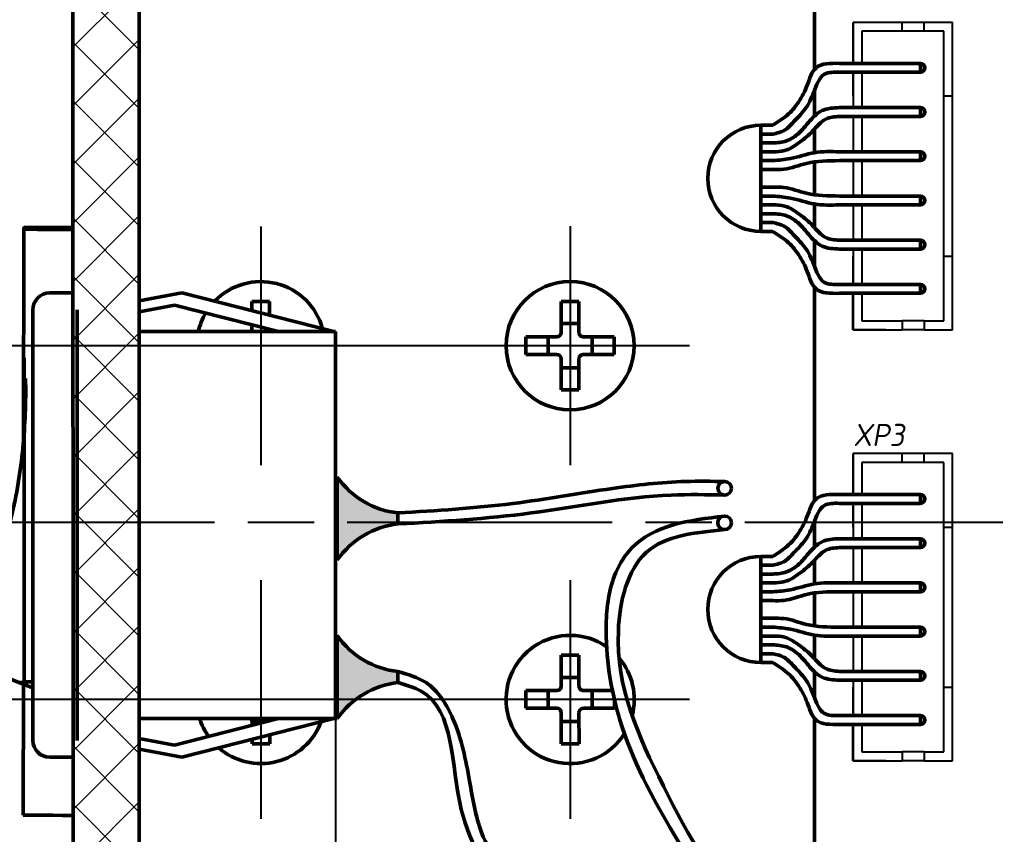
# Model space of a CAD drawing. Header units: inches. Extents: x -14 to 5184, y -66 to 1689.
# Drawn here: x 2620.28 to 2664.45, y 514.78 to 551.64 of the extents above; entities that cross this region are included whole.
import ezdxf

# ---------------------------------------------------------------- set-up
doc = ezdxf.new("R2010")
doc.units = ezdxf.units.IN
doc.header["$MEASUREMENT"] = 0
doc.linetypes.add('ACAD_ISO08W100', pattern=[36, 24, -3, 6, -3])
for name, color, linetype, lineweight in [('Видимые тонкие (ГОСТ)', 7, 'Continuous', 25), ('Видимый контур (ГОСТ)', 7, 'Continuous', 50), ('Маркер центра (ГОСТ)', 7, 'Continuous', 25), ('Осевая линия (ГОСТ)', 7, 'ACAD_ISO08W100', 25), ('Размер (ГОСТ)', 7, 'Continuous', 25), ('Штриховка (ГОСТ)', 7, 'Continuous', 18)]:
    doc.layers.add(name, color=color, linetype=linetype, lineweight=lineweight)
doc.styles.add('Standart 3.0', font='gost_b.ttf', dxfattribs={"oblique": 15, "height": 3})
doc.styles.add('Standart2', font='gost_b.ttf', dxfattribs={"oblique": 10, "height": 2})
doc.dimstyles.new('Обычный (ГОСТ)', dxfattribs={"dimscale": 0.5, "dimtxt": 3.5, "dimasz": 3.5, "dimexe": 1, "dimexo": 0, "dimgap": 0.5, "dimtad": 1, "dimrnd": 1e-08, "dimtxsty": 'Standart 3.0', "dimblk": 'Filled-1', "dimblk1": 'Filled-1', "dimblk2": 'Filled-1', "dimcen": 0.09, "dimdle": 15, "dimclrd": 256, "dimclre": 256, "dimclrt": 256, "dimazin": 2, "dimtfac": 0.714286, "dimtmove": 0, "dimatfit": 3, "dimfxl": 1, "dimtolj": 1, "dimlwd": 25, "dimlwe": 25, "dimarcsym": 0})

# ---------------------------------------------------------------- blocks, each defined once
blk = doc.blocks.new('Filled-1')
at = {"color": 0}
for p, q in [((0, 0), (-1, 0.143)), ((-1, 0.143), (-1, -0.143)), ((-1, 0), (0, 0)), ((-1, -0.143), (0, 0))]:
    blk.add_line(p, q, dxfattribs=at)
at = {"color": 0, "flags": 128}
blk.add_lwpolyline([(-1, -0.143), (0, 0), (-1, 0.143), (-1, -0.143)], dxfattribs=at)
at = {"color": 0}
blk.add_solid([(-1, -0.143), (0, 0), (-1, 0.143), (-1, -0.143)], dxfattribs=at)
blk = doc.blocks.new('*D146')
at = {"layer": 'Размер (ГОСТ)', "lineweight": 25, "ltscale": 0.5, "transparency": 16777216}
for p, q in [((2660.254, 558.059), (2569.828, 558.059)), ((2570.328, 556.309), (2570.328, 501.742)), ((2660.238, 499.992), (2569.828, 499.992))]:
    blk.add_line(p, q, dxfattribs=at)
at = {"layer": 'Размер (ГОСТ)', "lineweight": 25, "ltscale": 0.5, "transparency": 16777216, "xscale": 1.75, "yscale": 1.75, "zscale": 1.75}
for p, rotation in [((2570.328, 558.059), 90), ((2570.328, 499.992), 270)]:
    blk.add_blockref('Filled-1', p, dxfattribs=dict(at, rotation=rotation))
at = {"layer": 'Размер (ГОСТ)', "ltscale": 0.5, "transparency": 16777216, "insert": (2568.281, 528.948), "char_height": 3, "attachment_point": 5, "rotation": 90, "style": 'Standart 3.0'}
blk.add_mtext('\\A1;{\\fGOST type B|b0|i0|c204|p0;58}%%P{\\fGOST type B|b0|i0|c204|p0;0,2}', dxfattribs=at)
blk = doc.blocks.new('*D147')
at = {"layer": 'Размер (ГОСТ)', "lineweight": 25, "ltscale": 0.5, "transparency": 16777216}
for p, q in [((2645.196, 536.883), (2579.828, 536.883)), ((2580.328, 535.133), (2580.328, 522.633)), ((2645.196, 520.883), (2579.828, 520.883))]:
    blk.add_line(p, q, dxfattribs=at)
at = {"layer": 'Размер (ГОСТ)', "lineweight": 25, "ltscale": 0.5, "transparency": 16777216, "xscale": 1.75, "yscale": 1.75, "zscale": 1.75}
for p, rotation in [((2580.328, 536.883), 90), ((2580.328, 520.883), 270)]:
    blk.add_blockref('Filled-1', p, dxfattribs=dict(at, rotation=rotation))
at = {"layer": 'Размер (ГОСТ)', "ltscale": 0.5, "transparency": 16777216, "insert": (2578.275, 528.883), "char_height": 3, "attachment_point": 5, "rotation": 90, "style": 'Standart 3.0'}
blk.add_mtext('\\A1;16%%P{\\fGOST type B|b0|i0|c204|p0;0,2}', dxfattribs=at)
blk = doc.blocks.new('*D159')
at = {"layer": 'Размер (ГОСТ)', "lineweight": 25, "ltscale": 0.5, "transparency": 16777216}
for p, q in [((2634.579, 520.019), (2634.579, 482.785)), ((2625.697, 519.119), (2625.697, 482.785)), ((2632.829, 483.285), (2627.447, 483.285))]:
    blk.add_line(p, q, dxfattribs=at)
at = {"layer": 'Размер (ГОСТ)', "lineweight": 25, "ltscale": 0.5, "transparency": 16777216, "xscale": 1.75, "yscale": 1.75, "zscale": 1.75, "rotation": 180}
blk.add_blockref('Filled-1', (2625.697, 483.285), dxfattribs=at)
at = {"layer": 'Размер (ГОСТ)', "lineweight": 25, "ltscale": 0.5, "transparency": 16777216, "xscale": 1.75, "yscale": 1.75, "zscale": 1.75}
blk.add_blockref('Filled-1', (2634.579, 483.285), dxfattribs=at)
at = {"layer": 'Размер (ГОСТ)', "ltscale": 0.5, "transparency": 16777216, "insert": (2630.138, 485.035), "char_height": 3, "attachment_point": 5, "style": 'Standart 3.0'}
blk.add_mtext('\\A1;{\\fGOST type B|b0|i0|c204|p0;9}*', dxfattribs=at)
blk = doc.blocks.new('*D203')
at = {"layer": 'Размер (ГОСТ)', "lineweight": 25, "ltscale": 0.5, "transparency": 16777216}
for p, q in [((2589.079, 528.958), (2589.079, 615.736)), ((2786.29, 528.89), (2786.29, 615.736)), ((2590.829, 615.236), (2784.54, 615.236))]:
    blk.add_line(p, q, dxfattribs=at)
at = {"layer": 'Размер (ГОСТ)', "lineweight": 25, "ltscale": 0.5, "transparency": 16777216, "xscale": 1.75, "yscale": 1.75, "zscale": 1.75, "rotation": 180}
blk.add_blockref('Filled-1', (2589.079, 615.236), dxfattribs=at)
at = {"layer": 'Размер (ГОСТ)', "lineweight": 25, "ltscale": 0.5, "transparency": 16777216, "xscale": 1.75, "yscale": 1.75, "zscale": 1.75}
blk.add_blockref('Filled-1', (2786.29, 615.236), dxfattribs=at)
at = {"layer": 'Размер (ГОСТ)', "ltscale": 0.5, "transparency": 16777216, "insert": (2687.685, 617.289), "char_height": 3, "attachment_point": 5, "style": 'Standart 3.0'}
blk.add_mtext('\\A1;{\\fGOST type B|b0|i0|c204|p0;198}%%P{\\fGOST type B|b0|i0|c204|p0;0,4}', dxfattribs=at)
blk = doc.blocks.new('*D204')
at = {"layer": 'Видимые тонкие (ГОСТ)', "lineweight": 25, "ltscale": 0.5, "transparency": 16777216}
for p, q in [((2627.695, 565.882), (2808, 565.882)), ((2807.5, 564.132), (2807.5, 493.632)), ((2627.699, 491.882), (2808, 491.882))]:
    blk.add_line(p, q, dxfattribs=at)
at = {"layer": 'Видимые тонкие (ГОСТ)', "lineweight": 25, "ltscale": 0.5, "transparency": 16777216, "xscale": 1.75, "yscale": 1.75, "zscale": 1.75}
for p, rotation in [((2807.5, 565.882), 90), ((2807.5, 491.882), 270)]:
    blk.add_blockref('Filled-1', p, dxfattribs=dict(at, rotation=rotation))
at = {"layer": 'Видимые тонкие (ГОСТ)', "ltscale": 0.5, "transparency": 16777216, "insert": (2805.75, 530), "char_height": 3, "attachment_point": 5, "rotation": 90, "style": 'Standart 3.0'}
blk.add_mtext('\\A1;74*', dxfattribs=at)

msp = doc.modelspace()

# ---------------------------------------------------------------- hatches: boundary and pattern name
at = {"layer": 'Видимые тонкие (ГОСТ)', "ltscale": 0.5}
h = msp.add_hatch(color=8, dxfattribs=at)
h.dxf.hatch_style = 1
h.paths.add_polyline_path([(2634.6575, 527.2694), (2634.6575, 527.2681), (2634.6575, 527.1944, -0.2153571), (2637.4022, 528.8194), (2637.4022, 529.3194, -0.2153571), (2634.6575, 530.9444), (2634.6575, 530.8707), (2634.6575, 529.0694), (2634.6575, 528.8819)])
h = msp.add_hatch(color=8, dxfattribs=at)
h.dxf.hatch_style = 1
h.paths.add_polyline_path([(2634.6579, 520.0943), (2634.6579, 520.093), (2634.6579, 520.0193, -0.2153571), (2637.4026, 521.6443), (2637.4026, 522.1443, -0.2153571), (2634.6579, 523.7693), (2634.6579, 523.6956), (2634.6579, 521.8943), (2634.6579, 521.7068)])
at = {"layer": 'Штриховка (ГОСТ)'}
h = msp.add_hatch(dxfattribs=at)
h.set_pattern_fill('ANSI37', color=256, scale=15, style=0)
h.set_pattern_definition([(45, (-764.6716, -5.0253), (-1.3258252, 1.3258252), []), (135, (-764.6716, -5.0253), (-1.3258252, -1.3258252), [])])
edge = h.paths.add_edge_path()
edge.add_ellipse((2627.6985, 496.8817), major_axis=(-5, -0.0003), ratio=1, start_angle=0, end_angle=90)
edge.add_line((2627.6987, 491.8817), (2747.6987, 491.8878))
edge.add_ellipse((2747.6985, 496.8878), major_axis=(0.0003, -5), ratio=1, start_angle=0, end_angle=90)
edge.add_line((2752.6985, 496.888), (2752.6952, 560.888))
edge.add_ellipse((2747.6952, 560.8878), major_axis=(5, 0.0003), ratio=1, start_angle=0, end_angle=90)
edge.add_line((2747.695, 565.8878), (2627.695, 565.8817))
edge.add_ellipse((2627.6952, 560.8817), major_axis=(-0.0003, 5), ratio=1, start_angle=0, end_angle=90)
edge.add_line((2622.6952, 560.8814), (2622.6985, 496.8814))
edge = h.paths.add_edge_path(flags=0)
edge.add_ellipse((2745.6983, 499.8877), major_axis=(-0.0002, 3.5), ratio=1, start_angle=0, end_angle=360)
edge = h.paths.add_edge_path(flags=0)
edge.add_ellipse((2745.6954, 557.8877), major_axis=(-0.0002, 3.5), ratio=1, start_angle=0, end_angle=360)
edge = h.paths.add_edge_path(flags=0)
edge.add_ellipse((2629.6954, 557.8818), major_axis=(-0.0002, 3.5), ratio=1, start_angle=0, end_angle=360)
edge = h.paths.add_edge_path(flags=0)
edge.add_ellipse((2629.6983, 499.8818), major_axis=(-0.0002, 3.5), ratio=1, start_angle=0, end_angle=360)
edge = h.paths.add_edge_path(flags=0)
edge.add_ellipse((2742.6955, 554.8875), major_axis=(-2, -0.0001), ratio=1, start_angle=0, end_angle=90)
edge.add_line((2742.6956, 552.8875), (2749.6956, 552.8879))
edge.add_line((2749.6956, 552.8879), (2749.6981, 504.8879))
edge.add_line((2749.6981, 504.8879), (2742.6981, 504.8875))
edge.add_ellipse((2742.6982, 502.8875), major_axis=(-0.0001, 2), ratio=1, start_angle=0, end_angle=90)
edge.add_line((2740.6982, 502.8874), (2740.6986, 494.8874))
edge.add_line((2740.6986, 494.8874), (2634.6986, 494.8821))
edge.add_line((2634.6986, 494.8821), (2634.6982, 502.8821))
edge.add_ellipse((2632.6982, 502.882), major_axis=(2, 0.0001), ratio=1, start_angle=0, end_angle=90)
edge.add_line((2632.6981, 504.882), (2625.6981, 504.8816))
edge.add_line((2625.6981, 504.8816), (2625.6956, 552.8816))
edge.add_line((2625.6956, 552.8816), (2632.6956, 552.882))
edge.add_ellipse((2632.6955, 554.882), major_axis=(0.0001, -2), ratio=1, start_angle=0, end_angle=90)
edge.add_line((2634.6955, 554.8821), (2634.6951, 562.8821))
edge.add_line((2634.6951, 562.8821), (2740.6951, 562.8874))
edge.add_line((2740.6951, 562.8874), (2740.6955, 554.8874))

# ---------------------------------------------------------------- linework, layer by layer
at = {"layer": 'Видимые тонкие (ГОСТ)'}
for p, q in [((2658.0046, 549.6533), (2658.0056, 551.5082)), ((2658.0038, 548.1832), (2658.0044, 549.2533)), ((2658.0074, 548.1828), (2658.0071, 547.6533)), ((2658.0069, 547.2533), (2658.006, 545.6533)), ((2658.0058, 545.2533), (2658.0049, 543.6533)), ((2658.0047, 543.2533), (2658.0038, 541.6533)), ((2658.0036, 541.2533), (2658.0035, 540.9332)), ((2657.9992, 539.6533), (2657.9999, 540.9332)), ((2657.9981, 537.6082), (2657.999, 539.2533)), ((2657.9992, 537.607), (2657.9981, 537.6082)), ((2657.9992, 537.607), (2659.4841, 537.6062)), ((2658.0001, 537.607), (2658.0001, 537.6061)), ((2659.4849, 537.6053), (2658.0001, 537.6061)), ((2658.002, 537.604), (2658.0001, 537.6061)), ((2658.0046, 530.1533), (2658.0056, 532.0082)), ((2658.0038, 528.6832), (2658.0044, 529.7533)), ((2658.0074, 528.6828), (2658.0071, 528.1533)), ((2658.0069, 527.7533), (2658.006, 526.1533)), ((2658.0058, 525.7533), (2658.0049, 524.1533)), ((2658.0047, 523.7533), (2658.0038, 522.1533)), ((2658.0036, 521.7533), (2658.0035, 521.4332)), ((2657.9992, 520.1533), (2657.9999, 521.4332)), ((2657.9981, 518.1082), (2657.999, 519.7533)), ((2657.9992, 518.107), (2657.9981, 518.1082)), ((2657.9992, 518.107), (2659.4841, 518.1062)), ((2658.0001, 518.107), (2658.0001, 518.1061)), ((2659.4849, 518.1053), (2658.0001, 518.1061)), ((2658.002, 518.104), (2658.0001, 518.1061))]:
    msp.add_line(p, q, dxfattribs=at)
at = {"layer": 'Видимые тонкие (ГОСТ)', "transparency": 33554687}
for p, q in [((2658.0056, 551.5082), (2658.0056, 549.6533)), ((2660.2241, 551.5082), (2658.0056, 551.5082)), ((2660.2241, 551.1082), (2660.2241, 551.5082)), ((2661.2211, 551.5082), (2660.2241, 551.5082)), ((2662.5056, 551.5082), (2661.2211, 551.5082)), ((2661.2211, 551.1082), (2661.2211, 551.5082)), ((2662.5056, 548.1832), (2662.5056, 551.5082)), ((2658.4056, 551.1082), (2658.4056, 549.6533)), ((2660.2241, 551.1082), (2658.4056, 551.1082)), ((2661.2211, 551.1082), (2660.2241, 551.1082)), ((2662.1056, 551.1082), (2661.2211, 551.1082)), ((2662.1056, 548.1832), (2662.1056, 551.1082)), ((2658.0056, 549.2533), (2658.0056, 547.6533)), ((2658.4056, 549.2533), (2658.4056, 547.6533)), ((2662.1056, 540.9332), (2662.1056, 548.1832)), ((2662.1056, 548.1832), (2662.5056, 548.1832)), ((2662.5056, 540.9332), (2662.5056, 548.1832)), ((2658.0056, 547.2533), (2658.0056, 545.6533)), ((2658.4056, 547.2533), (2658.4056, 545.6533)), ((2658.0056, 545.2533), (2658.0056, 543.6533)), ((2658.4056, 545.2533), (2658.4056, 543.6533)), ((2658.0056, 543.2533), (2658.0056, 541.6533)), ((2658.4056, 543.2533), (2658.4056, 541.6533)), ((2658.0056, 541.2533), (2658.0056, 539.6533)), ((2658.4056, 541.2533), (2658.4056, 539.6533)), ((2662.1056, 540.9332), (2662.5056, 540.9332)), ((2662.1056, 538.0082), (2662.1056, 540.9332)), ((2662.5056, 537.6082), (2662.5056, 540.9332)), ((2658.0056, 539.2533), (2658.0056, 537.6082)), ((2658.4056, 539.2533), (2658.4056, 538.0082)), ((2658.0056, 537.6082), (2660.2241, 537.6082)), ((2658.4056, 538.0082), (2660.2241, 538.0082)), ((2661.2211, 538.0082), (2660.2241, 538.0082)), ((2660.2241, 538.0082), (2660.2241, 537.6082)), ((2661.2211, 537.6082), (2660.2241, 537.6082)), ((2661.2211, 538.0082), (2661.2211, 537.6082)), ((2661.2211, 538.0082), (2662.1056, 538.0082)), ((2661.2211, 537.6082), (2662.5056, 537.6082)), ((2658.0056, 532.0082), (2658.0056, 530.1533)), ((2660.2241, 532.0082), (2658.0056, 532.0082)), ((2658.0056, 532.0082), (2658.0056, 530.1533)), ((2660.2241, 532.0082), (2658.0056, 532.0082)), ((2660.2241, 531.6082), (2660.2241, 532.0082)), ((2661.2211, 532.0082), (2660.2241, 532.0082)), ((2660.2241, 531.6082), (2660.2241, 532.0082)), ((2661.2211, 532.0082), (2660.2241, 532.0082)), ((2662.5056, 532.0082), (2661.2211, 532.0082)), ((2661.2211, 531.6082), (2661.2211, 532.0082)), ((2662.5056, 532.0082), (2661.2211, 532.0082)), ((2661.2211, 531.6082), (2661.2211, 532.0082)), ((2662.5056, 528.6832), (2662.5056, 532.0082)), ((2662.5056, 528.6832), (2662.5056, 532.0082)), ((2658.4056, 531.6082), (2658.4056, 530.1533)), ((2660.2241, 531.6082), (2658.4056, 531.6082)), ((2658.4056, 531.6082), (2658.4056, 530.1533)), ((2660.2241, 531.6082), (2658.4056, 531.6082)), ((2661.2211, 531.6082), (2660.2241, 531.6082)), ((2661.2211, 531.6082), (2660.2241, 531.6082)), ((2662.1056, 531.6082), (2661.2211, 531.6082)), ((2662.1056, 531.6082), (2661.2211, 531.6082)), ((2662.1056, 528.6832), (2662.1056, 531.6082)), ((2662.1056, 528.6832), (2662.1056, 531.6082)), ((2658.0056, 529.7533), (2658.0056, 528.1533)), ((2658.0056, 529.7533), (2658.0056, 528.1533)), ((2658.4056, 529.7533), (2658.4056, 528.1533)), ((2658.4056, 529.7533), (2658.4056, 528.1533)), ((2662.1056, 521.4332), (2662.1056, 528.6832)), ((2662.1056, 528.6832), (2662.5056, 528.6832)), ((2662.1056, 521.4332), (2662.1056, 528.6832)), ((2662.1056, 528.6832), (2662.5056, 528.6832)), ((2662.5056, 521.4332), (2662.5056, 528.6832)), ((2662.5056, 521.4332), (2662.5056, 528.6832)), ((2658.0056, 527.7533), (2658.0056, 526.1533)), ((2658.0056, 527.7533), (2658.0056, 526.1533)), ((2658.4056, 527.7533), (2658.4056, 526.1533)), ((2658.4056, 527.7533), (2658.4056, 526.1533)), ((2658.0056, 525.7533), (2658.0056, 524.1533)), ((2658.0056, 525.7533), (2658.0056, 524.1533)), ((2658.4056, 525.7533), (2658.4056, 524.1533)), ((2658.4056, 525.7533), (2658.4056, 524.1533)), ((2658.0056, 523.7533), (2658.0056, 522.1533)), ((2658.0056, 523.7533), (2658.0056, 522.1533)), ((2658.4056, 523.7533), (2658.4056, 522.1533)), ((2658.4056, 523.7533), (2658.4056, 522.1533)), ((2658.0056, 521.7533), (2658.0056, 520.1533)), ((2658.0056, 521.7533), (2658.0056, 520.1533)), ((2658.4056, 521.7533), (2658.4056, 520.1533)), ((2658.4056, 521.7533), (2658.4056, 520.1533)), ((2662.1056, 521.4332), (2662.5056, 521.4332)), ((2662.1056, 518.5082), (2662.1056, 521.4332)), ((2662.1056, 521.4332), (2662.5056, 521.4332)), ((2662.1056, 518.5082), (2662.1056, 521.4332)), ((2662.5056, 518.1082), (2662.5056, 521.4332)), ((2662.5056, 518.1082), (2662.5056, 521.4332)), ((2658.0056, 519.7533), (2658.0056, 518.1082)), ((2658.0056, 519.7533), (2658.0056, 518.1082)), ((2658.4056, 519.7533), (2658.4056, 518.5082)), ((2658.4056, 519.7533), (2658.4056, 518.5082)), ((2658.4056, 518.5082), (2660.2241, 518.5082)), ((2658.4056, 518.5082), (2660.2241, 518.5082)), ((2661.2211, 518.5082), (2660.2241, 518.5082)), ((2660.2241, 518.5082), (2660.2241, 518.1082)), ((2661.2211, 518.5082), (2660.2241, 518.5082)), ((2660.2241, 518.5082), (2660.2241, 518.1082)), ((2661.2211, 518.5082), (2661.2211, 518.1082)), ((2661.2211, 518.5082), (2662.1056, 518.5082)), ((2661.2211, 518.5082), (2661.2211, 518.1082)), ((2661.2211, 518.5082), (2662.1056, 518.5082)), ((2658.0056, 518.1082), (2660.2241, 518.1082)), ((2658.0056, 518.1082), (2660.2241, 518.1082)), ((2661.2211, 518.1082), (2660.2241, 518.1082)), ((2661.2211, 518.1082), (2660.2241, 518.1082)), ((2661.2211, 518.1082), (2662.5056, 518.1082)), ((2661.2211, 518.1082), (2662.5056, 518.1082))]:
    msp.add_line(p, q, dxfattribs=at)
at = {"layer": 'Видимый контур (ГОСТ)'}
for p, q in [((2622.6985, 496.8814), (2622.6952, 560.8814)), ((2625.6956, 552.8816), (2625.6981, 504.8816)), ((2620.4682, 542.1557), (2620.46, 532.5883)), ((2620.4838, 542.2387), (2620.4682, 542.1557)), ((2620.4839, 542.2389), (2622.6962, 542.237)), ((2621.6407, 539.2693), (2622.6963, 539.2693)), ((2627.6285, 539.2693), (2625.6963, 538.9103)), ((2634.5079, 537.5193), (2627.6285, 539.2693)), ((2620.8787, 519.0313), (2620.8787, 538.5073)), ((2622.8787, 519.0313), (2622.8787, 538.5073)), ((2627.2883, 538.7157), (2625.6964, 538.42)), ((2631.9914, 537.5193), (2627.2883, 538.7157)), ((2630.7957, 538.8817), (2631.5957, 538.882)), ((2630.7959, 538.4636), (2630.7957, 538.8817)), ((2631.5957, 538.882), (2631.5959, 538.2601)), ((2644.7957, 538.8824), (2645.5957, 538.8827)), ((2644.7962, 537.4824), (2644.7957, 538.8824)), ((2645.5957, 538.8827), (2645.5962, 537.4827)), ((2630.7962, 537.5193), (2630.7961, 537.8234)), ((2631.5962, 537.6199), (2631.5962, 537.5193)), ((2645.5961, 537.8827), (2644.7961, 537.8824)), ((2634.5787, 537.5193), (2625.6964, 537.5193)), ((2634.5787, 537.5193), (2634.5787, 520.0193)), ((2643.1963, 537.2819), (2644.5963, 537.2824)), ((2643.1966, 536.4819), (2643.1963, 537.2819)), ((2644.1963, 537.2822), (2644.1966, 536.4822)), ((2645.7963, 537.2828), (2647.1963, 537.2833)), ((2646.1966, 536.4829), (2646.1963, 537.2829)), ((2647.1963, 537.2833), (2647.1966, 536.4833)), ((2644.5966, 536.4824), (2643.1966, 536.4819)), ((2644.7972, 534.8824), (2644.7967, 536.2824)), ((2645.5967, 536.2827), (2645.5972, 534.8827)), ((2647.1966, 536.4833), (2645.7966, 536.4828)), ((2644.7968, 535.8824), (2645.5968, 535.8827)), ((2645.5972, 534.8827), (2644.7972, 534.8824)), ((2634.5825, 530.9444), (2634.6575, 530.9444)), ((2634.6575, 530.9444), (2634.6575, 530.8694)), ((2634.6575, 530.8707), (2634.6575, 530.9444)), ((2634.6575, 530.9444), (2634.6575, 530.8694)), ((2634.6575, 530.8707), (2634.6575, 530.9444)), ((2634.6575, 530.8694), (2634.6575, 530.8707)), ((2634.6575, 530.8694), (2634.6575, 530.8707)), ((2634.6575, 530.8694), (2634.6575, 529.0694)), ((2634.6575, 530.8694), (2634.6575, 529.0694)), ((2620.4577, 529.8873), (2620.4577, 529.8872)), ((2634.6575, 527.2694), (2634.6575, 529.0694)), ((2634.6575, 527.2694), (2634.6575, 529.0694)), ((2634.5075, 527.1944), (2634.6575, 527.1944)), ((2634.5075, 527.1944), (2634.6575, 527.1944)), ((2634.6575, 527.1944), (2634.6575, 527.2694)), ((2634.6575, 527.2694), (2634.6575, 527.2681)), ((2634.6575, 527.1944), (2634.6575, 527.2694)), ((2634.6575, 527.2694), (2634.6575, 527.2681)), ((2634.6575, 527.2681), (2634.6575, 527.1944)), ((2634.6575, 527.2681), (2634.6575, 527.1944)), ((2634.5829, 523.7693), (2634.6579, 523.7693)), ((2634.6579, 523.7693), (2634.6579, 523.6943)), ((2634.6579, 523.6956), (2634.6579, 523.7693)), ((2634.6579, 523.7693), (2634.6579, 523.6943)), ((2634.6579, 523.6956), (2634.6579, 523.7693)), ((2634.6579, 523.6943), (2634.6579, 523.6956)), ((2634.6579, 523.6943), (2634.6579, 523.6956)), ((2634.6579, 523.6943), (2634.6579, 521.8943)), ((2634.6579, 523.6943), (2634.6579, 521.8943)), ((2617.8514, 522.5879), (2620.2945, 521.6319)), ((2644.7965, 522.8824), (2645.5965, 522.8827)), ((2644.797, 521.4824), (2644.7965, 522.8824)), ((2645.5965, 522.8827), (2645.597, 521.4827)), ((2634.6579, 520.0943), (2634.6579, 521.8943)), ((2634.6579, 520.0943), (2634.6579, 521.8943)), ((2645.5969, 521.8827), (2644.7969, 521.8824)), ((2620.2945, 521.6319), (2620.8787, 521.4033)), ((2620.4506, 521.5708), (2620.4456, 515.656)), ((2643.1971, 521.2819), (2644.5971, 521.2824)), ((2643.1974, 520.4819), (2643.1971, 521.2819)), ((2644.1971, 521.2822), (2644.1974, 520.4822)), ((2645.7971, 521.2828), (2647.1119, 521.2833)), ((2646.1974, 520.4829), (2646.1971, 521.2829)), ((2647.1972, 520.8991), (2647.1974, 520.4833)), ((2644.5974, 520.4824), (2643.1974, 520.4819)), ((2647.1974, 520.4833), (2645.7974, 520.4828)), ((2634.5787, 520.0193), (2625.6973, 520.0193)), ((2631.9914, 520.0193), (2627.2883, 518.8229)), ((2634.5079, 520.0193), (2627.6285, 518.2693)), ((2630.7977, 519.7157), (2630.7976, 520.0193)), ((2631.5976, 520.0193), (2631.5976, 519.9192)), ((2634.5079, 520.0193), (2634.6579, 520.0193)), ((2634.5079, 520.0193), (2634.6579, 520.0193)), ((2634.6579, 520.0193), (2634.6579, 520.0943)), ((2634.6579, 520.0943), (2634.6579, 520.093)), ((2634.6579, 520.0193), (2634.6579, 520.0943)), ((2634.6579, 520.0943), (2634.6579, 520.093)), ((2634.6579, 520.093), (2634.6579, 520.0193)), ((2634.6579, 520.093), (2634.6579, 520.0193)), ((2644.798, 518.8824), (2644.7975, 520.2824)), ((2645.5975, 520.2827), (2645.598, 518.8827)), ((2630.7976, 519.8817), (2631.4514, 519.882)), ((2644.7976, 519.8824), (2645.5976, 519.8827)), ((2627.2883, 518.8229), (2625.6973, 519.1185)), ((2630.798, 518.8817), (2630.7979, 519.0756)), ((2631.5978, 519.2791), (2631.598, 518.882)), ((2627.6285, 518.2693), (2625.6974, 518.6282)), ((2631.598, 518.882), (2630.798, 518.8817)), ((2645.598, 518.8827), (2644.798, 518.8824)), ((2622.6974, 518.2693), (2621.6407, 518.2693))]:
    msp.add_line(p, q, dxfattribs=at)
at = {"layer": 'Видимый контур (ГОСТ)', "transparency": 33554687}
for p, q in [((2656.2493, 560.0456), (2656.2493, 549.3695)), ((2656.2493, 548.4352), (2656.2493, 547.2686)), ((2656.2493, 546.6697), (2656.2493, 545.6128)), ((2656.2493, 545.1972), (2656.2493, 543.7094)), ((2656.2493, 543.2937), (2656.2493, 542.2368)), ((2656.2493, 541.6379), (2656.2493, 540.4713)), ((2656.2493, 539.5371), (2656.2493, 529.8695)), ((2656.2493, 528.9352), (2656.2493, 527.7686)), ((2656.2493, 527.1697), (2656.2493, 526.1128)), ((2656.2493, 525.6972), (2656.2493, 524.2094)), ((2656.2493, 523.7937), (2656.2493, 522.7368)), ((2656.2493, 522.1379), (2656.2493, 520.9713)), ((2656.2493, 520.0371), (2656.2493, 510.8562))]:
    msp.add_line(p, q, dxfattribs=at)
at = {"layer": 'Видимый контур (ГОСТ)', "ltscale": 0.5}
for p, q in [((2658.0053, 549.6533), (2657.3813, 549.6533)), ((2658.0053, 549.6533), (2661.0556, 549.6533)), ((2661.0556, 549.6533), (2661.0556, 549.2533)), ((2658.0053, 549.2533), (2657.3813, 549.2533)), ((2658.0044, 549.2533), (2661.0556, 549.2533)), ((2658.0053, 547.6533), (2657.3813, 547.6533)), ((2658.0053, 547.6533), (2661.0556, 547.6533)), ((2661.0556, 547.6533), (2661.0556, 547.2533)), ((2653.8259, 544.4533), (2653.8259, 546.8533)), ((2653.8259, 546.8533), (2654.3651, 546.8533)), ((2658.0053, 547.2533), (2657.3813, 547.2533)), ((2658.0053, 547.2533), (2661.0556, 547.2533)), ((2653.8259, 546.4533), (2654.3651, 546.4533)), ((2653.8259, 546.4533), (2654.3651, 546.4533)), ((2653.8259, 546.0533), (2654.3651, 546.0533)), ((2653.8259, 546.0533), (2654.3651, 546.0533)), ((2653.8259, 543.2533), (2653.8259, 545.6533)), ((2653.8259, 545.6533), (2654.3651, 545.6533)), ((2653.8259, 545.6533), (2654.3651, 545.6533)), ((2653.8259, 545.6533), (2654.3651, 545.6533)), ((2658.0053, 545.6533), (2657.3813, 545.6533)), ((2658.0053, 545.6533), (2661.0556, 545.6533)), ((2661.0556, 545.6533), (2661.0556, 545.2533)), ((2653.8259, 545.2533), (2654.3651, 545.2533)), ((2653.8259, 545.2533), (2654.3651, 545.2533)), ((2653.8259, 545.2533), (2654.3651, 545.2533)), ((2653.8259, 545.2533), (2654.3651, 545.2533)), ((2658.0053, 545.2533), (2657.3813, 545.2533)), ((2658.0053, 545.2533), (2661.0556, 545.2533)), ((2653.8259, 544.8533), (2654.3651, 544.8533)), ((2653.8259, 544.8533), (2654.3651, 544.8533)), ((2653.8259, 544.4533), (2653.8259, 544.8533)), ((2653.8259, 544.8533), (2654.3651, 544.8533)), ((2653.8259, 544.8533), (2654.3651, 544.8533)), ((2653.8259, 542.0533), (2653.8259, 544.4533)), ((2653.8259, 544.0533), (2654.3651, 544.0533)), ((2653.8259, 544.0533), (2654.3651, 544.0533)), ((2653.8259, 544.0533), (2654.3651, 544.0533)), ((2653.8259, 544.0533), (2654.3651, 544.0533)), ((2653.8259, 543.2533), (2653.8259, 543.6533)), ((2653.8259, 543.6533), (2654.3651, 543.6533)), ((2653.8259, 543.6533), (2654.3651, 543.6533)), ((2653.8259, 543.6533), (2654.3651, 543.6533)), ((2653.8259, 543.6533), (2654.3651, 543.6533)), ((2661.0556, 543.6533), (2657.3813, 543.6533)), ((2661.0556, 543.6533), (2661.0556, 543.2533)), ((2653.8259, 543.2533), (2654.3651, 543.2533)), ((2653.8259, 543.2533), (2654.3651, 543.2533)), ((2653.8259, 543.2533), (2654.3651, 543.2533)), ((2661.0556, 543.2533), (2657.3813, 543.2533)), ((2653.8259, 542.8533), (2654.3651, 542.8533)), ((2653.8259, 542.8533), (2654.3651, 542.8533)), ((2653.8259, 542.0533), (2653.8259, 542.4533)), ((2653.8259, 542.4533), (2654.3651, 542.4533)), ((2653.8259, 542.4533), (2654.3651, 542.4533)), ((2653.8259, 542.0533), (2654.3651, 542.0533)), ((2661.0556, 541.6533), (2657.3813, 541.6533)), ((2661.0556, 541.6533), (2661.0556, 541.2533)), ((2661.0556, 541.2533), (2657.3813, 541.2533)), ((2661.0556, 539.6533), (2657.3813, 539.6533)), ((2661.0556, 539.6533), (2661.0556, 539.2533)), ((2661.0556, 539.2533), (2657.3813, 539.2533)), ((2658.0053, 530.1533), (2657.3813, 530.1533)), ((2658.0053, 530.1533), (2661.0556, 530.1533)), ((2661.0556, 530.1533), (2661.0556, 529.7533)), ((2658.0053, 529.7533), (2657.3813, 529.7533)), ((2658.0044, 529.7533), (2661.0556, 529.7533)), ((2634.6575, 529.2569), (2634.6575, 528.8819)), ((2634.6575, 529.2569), (2634.6575, 528.8819)), ((2637.4022, 528.8194), (2637.4022, 529.3194)), ((2658.0053, 528.1533), (2657.3813, 528.1533)), ((2658.0053, 528.1533), (2661.0556, 528.1533)), ((2661.0556, 528.1533), (2661.0556, 527.7533)), ((2658.0053, 527.7533), (2657.3813, 527.7533)), ((2658.0053, 527.7533), (2661.0556, 527.7533)), ((2653.8259, 524.9533), (2653.8259, 527.3533)), ((2653.8259, 527.3533), (2654.3651, 527.3533)), ((2653.8259, 526.9533), (2654.3651, 526.9533)), ((2653.8259, 526.9533), (2654.3651, 526.9533)), ((2653.8259, 526.5533), (2654.3651, 526.5533)), ((2653.8259, 526.5533), (2654.3651, 526.5533)), ((2653.8259, 523.7533), (2653.8259, 526.1533)), ((2653.8259, 526.1533), (2654.3651, 526.1533)), ((2653.8259, 526.1533), (2654.3651, 526.1533)), ((2653.8259, 526.1533), (2654.3651, 526.1533)), ((2658.0053, 526.1533), (2657.3813, 526.1533)), ((2658.0053, 526.1533), (2661.0556, 526.1533)), ((2661.0556, 526.1533), (2661.0556, 525.7533)), ((2653.8259, 525.7533), (2654.3651, 525.7533)), ((2653.8259, 525.7533), (2654.3651, 525.7533)), ((2653.8259, 525.7533), (2654.3651, 525.7533)), ((2653.8259, 525.7533), (2654.3651, 525.7533)), ((2658.0053, 525.7533), (2657.3813, 525.7533)), ((2658.0053, 525.7533), (2661.0556, 525.7533)), ((2653.8259, 525.3533), (2654.3651, 525.3533)), ((2653.8259, 525.3533), (2654.3651, 525.3533)), ((2653.8259, 524.9533), (2653.8259, 525.3533)), ((2653.8259, 525.3533), (2654.3651, 525.3533)), ((2653.8259, 525.3533), (2654.3651, 525.3533)), ((2653.8259, 522.5533), (2653.8259, 524.9533)), ((2653.8259, 524.5533), (2654.3651, 524.5533)), ((2653.8259, 524.5533), (2654.3651, 524.5533)), ((2653.8259, 524.5533), (2654.3651, 524.5533)), ((2653.8259, 524.5533), (2654.3651, 524.5533)), ((2653.8259, 523.7533), (2653.8259, 524.1533)), ((2653.8259, 524.1533), (2654.3651, 524.1533)), ((2653.8259, 524.1533), (2654.3651, 524.1533)), ((2653.8259, 524.1533), (2654.3651, 524.1533)), ((2653.8259, 524.1533), (2654.3651, 524.1533)), ((2661.0556, 524.1533), (2657.3813, 524.1533)), ((2661.0556, 524.1533), (2661.0556, 523.7533)), ((2653.8259, 523.7533), (2654.3651, 523.7533)), ((2653.8259, 523.7533), (2654.3651, 523.7533)), ((2653.8259, 523.7533), (2654.3651, 523.7533)), ((2661.0556, 523.7533), (2657.3813, 523.7533)), ((2653.8259, 523.3533), (2654.3651, 523.3533)), ((2653.8259, 523.3533), (2654.3651, 523.3533)), ((2653.8259, 522.5533), (2653.8259, 522.9533)), ((2653.8259, 522.9533), (2654.3651, 522.9533)), ((2653.8259, 522.9533), (2654.3651, 522.9533)), ((2637.4026, 521.6443), (2637.4026, 522.1443)), ((2653.8259, 522.5533), (2654.3651, 522.5533)), ((2661.0556, 522.1533), (2657.3813, 522.1533)), ((2661.0556, 522.1533), (2661.0556, 521.7533)), ((2634.6579, 522.0818), (2634.6579, 521.7068)), ((2634.6579, 522.0818), (2634.6579, 521.7068)), ((2661.0556, 521.7533), (2657.3813, 521.7533)), ((2661.0556, 520.1533), (2657.3813, 520.1533)), ((2661.0556, 520.1533), (2661.0556, 519.7533)), ((2661.0556, 519.7533), (2657.3813, 519.7533))]:
    msp.add_line(p, q, dxfattribs=at)
at = {"layer": 'Видимый контур (ГОСТ)'}
msp.add_circle((2645.1964, 536.8826), 2.9, dxfattribs=at)
at = {"layer": 'Видимый контур (ГОСТ)', "ltscale": 0.5}
for centre in [(2652.1915, 530.4345), (2652.1866, 528.8731)]:
    msp.add_circle(centre, 0.3078, dxfattribs=at)
for centre, radius, start, end in [((2661.0556, 549.4533), 0.2, 270, 90), ((2661.0556, 547.4533), 0.2, 270, 90), ((2653.8259, 544.4533), 2.4, 90, 270), ((2661.0556, 545.4533), 0.2, 270, 90), ((2661.0556, 543.4533), 0.2, 270, 90), ((2661.0556, 541.4533), 0.2, 270, 90), ((2661.0556, 539.4533), 0.2, 270, 90), ((2637.8287, 533.1703), 3.8745, 215.06527, 263.67901), ((2661.0556, 529.9533), 0.2, 270, 90), ((2637.8287, 524.9685), 3.8745, 96.32099, 144.93473), ((2661.0556, 527.9533), 0.2, 270, 90), ((2653.8259, 524.9533), 2.4, 90, 270), ((2661.0556, 525.9533), 0.2, 270, 90), ((2661.0556, 523.9533), 0.2, 270, 90), ((2637.8291, 525.9953), 3.8745, 215.06527, 263.67901), ((2661.0556, 521.9533), 0.2, 270, 90), ((2637.8291, 517.7934), 3.8745, 96.32099, 144.93473), ((2661.0556, 519.9533), 0.2, 270, 90)]:
    msp.add_arc(centre, radius, start, end, dxfattribs=at)
at = {"layer": 'Видимый контур (ГОСТ)'}
for centre, radius, start, end in [((2631.1964, 536.8819), 2.9, 15.36692, 136.08838), ((2621.6407, 538.5073), 0.762, 90, 180), ((2631.1964, 536.8819), 2.9, 149.43108, 167.30193), ((2644.5962, 537.4824), 0.2, 270.02077, 0.02077), ((2645.7962, 537.4828), 0.2, 180.02077, 270.02077), ((2644.5967, 536.2824), 0.2, 0.02077, 90.02077), ((2645.7967, 536.2828), 0.2, 90.02077, 180.02077), ((2645.1973, 520.8826), 2.9, 55.34444, 327.93187), ((2645.1973, 520.8826), 2.9, 345.3751, 40.2533), ((2644.597, 521.4824), 0.2, 270.02077, 0.02077), ((2645.797, 521.4828), 0.2, 180.02077, 270.02077), ((2644.5975, 520.2824), 0.2, 0.02077, 90.02077), ((2645.7975, 520.2828), 0.2, 90.02077, 180.02077), ((2631.1973, 520.8819), 2.9, 197.30319, 215.11236), ((2631.1973, 520.8819), 2.9, 229.00082, 339.54387), ((2621.6407, 519.0313), 0.762, 180, 270)]:
    msp.add_arc(centre, radius, start, end, dxfattribs=at)
for centre, major_axis, ratio, start_param, end_param in [((2623.4682, 542.1531), (-3, 0.0026), 0.0049566, 6.2822567, 7.5937289), ((2620.4725, 528.9889), (0.0114, 13.25), 0.0009285, 0.0000006, 0.0049573), ((2623.4456, 515.6535), (-3, 0.0026), 0.0049566, 0, 1.3187859)]:
    msp.add_ellipse(centre, major_axis=major_axis, ratio=ratio, start_param=start_param, end_param=end_param, dxfattribs=at)
at = {"layer": 'Видимый контур (ГОСТ)', "extrusion": (0, 0, -1)}
for major_axis, ratio, start_param, end_param in [((-0.0055, -7.3636), 0.0001065, 2.1092633, 7.3155146), ((-0.0099, -13.25), 0.0002011, 1.7223195, 2.0526906)]:
    msp.add_ellipse((2620.4843, 528.9344), major_axis=major_axis, ratio=ratio, start_param=start_param, end_param=end_param, dxfattribs=at)
at = {"layer": 'Видимый контур (ГОСТ)', "ltscale": 0.5}
for points in [[(2657.3813, 549.6533), (2656.3287, 549.4529), (2655.9269, 548.6673), (2655.5433, 547.9183), (2655.0867, 547.3702), (2654.3651, 546.8533)], [(2657.3813, 549.2533), (2656.7122, 549.1606), (2656.2191, 548.3568), (2655.8355, 547.5895), (2655.3241, 547.0231), (2654.9223, 546.6443), (2654.3651, 546.4533)], [(2657.3813, 547.6533), (2656.5996, 547.5168), (2655.9802, 546.9791), (2655.5595, 546.5116), (2654.9868, 546.1492), (2654.3651, 546.0533)], [(2657.3813, 547.2533), (2656.7629, 547.1299), (2656.1671, 546.5816), (2655.6069, 546.1047), (2654.9038, 545.7114), (2654.3651, 545.6533)], [(2657.3813, 545.6533), (2656.2541, 545.6136), (2655.1639, 545.3466), (2654.3651, 545.2533)], [(2657.3813, 545.2533), (2655.8988, 545.1309), (2654.87, 544.8647), (2654.3651, 544.8533)], [(2657.3813, 543.6533), (2655.8988, 543.7756), (2654.87, 544.0419), (2654.3651, 544.0533)], [(2657.3813, 543.2533), (2656.2541, 543.2929), (2655.1639, 543.5599), (2654.3651, 543.6533)], [(2657.3813, 541.6533), (2656.7629, 541.7767), (2656.1671, 542.325), (2655.6069, 542.8018), (2654.9038, 543.1952), (2654.3651, 543.2533)], [(2657.3813, 541.2533), (2656.5996, 541.3897), (2655.9802, 541.9274), (2655.5595, 542.395), (2654.9868, 542.7574), (2654.3651, 542.8533)], [(2657.3813, 539.6533), (2656.7122, 539.7459), (2656.2191, 540.5498), (2655.8355, 541.3171), (2655.3241, 541.8834), (2654.9223, 542.2622), (2654.3651, 542.4533)], [(2657.3813, 539.2533), (2656.3287, 539.4536), (2655.9269, 540.2392), (2655.5433, 540.9882), (2655.0867, 541.5363), (2654.3651, 542.0533)], [(2637.4022, 529.3194), (2642.6014, 529.747), (2647.1093, 530.4268), (2650.4193, 530.7422), (2652.1915, 530.7422)], [(2637.4022, 528.8194), (2643.4302, 529.3167), (2649.7718, 530.1291), (2652.1915, 530.1267)], [(2657.3813, 530.1533), (2656.3287, 529.9529), (2655.9269, 529.1673), (2655.5433, 528.4183), (2655.0867, 527.8702), (2654.3651, 527.3533)], [(2657.3813, 529.7533), (2656.7122, 529.6606), (2656.2191, 528.8568), (2655.8355, 528.0895), (2655.3241, 527.5231), (2654.9223, 527.1443), (2654.3651, 526.9533)], [(2657.9703, 510.3675), (2652.6556, 511.4452), (2649.9158, 514.752), (2647.4492, 519.9687), (2646.8282, 524.2731), (2647.2678, 526.6281), (2647.989, 527.7376), (2652.1866, 529.1808)], [(2657.9912, 510.7808), (2653.8433, 511.4001), (2649.4175, 516.9649), (2647.378, 523.9827), (2648.6447, 527.5348), (2652.1866, 528.5653)], [(2657.3813, 528.1533), (2656.5996, 528.0168), (2655.9802, 527.4791), (2655.5595, 527.0116), (2654.9868, 526.6492), (2654.3651, 526.5533)], [(2657.3813, 527.7533), (2656.7629, 527.6299), (2656.1671, 527.0816), (2655.6069, 526.6047), (2654.9038, 526.2114), (2654.3651, 526.1533)], [(2657.3813, 526.1533), (2656.2541, 526.1136), (2655.1639, 525.8466), (2654.3651, 525.7533)], [(2657.3813, 525.7533), (2655.8988, 525.6309), (2654.87, 525.3647), (2654.3651, 525.3533)], [(2657.3813, 524.1533), (2655.8988, 524.2756), (2654.87, 524.5419), (2654.3651, 524.5533)], [(2657.3813, 523.7533), (2656.2541, 523.7929), (2655.1639, 524.0599), (2654.3651, 524.1533)], [(2657.3813, 522.1533), (2656.7629, 522.2767), (2656.1671, 522.825), (2655.6069, 523.3018), (2654.9038, 523.6952), (2654.3651, 523.7533)], [(2657.3813, 521.7533), (2656.5996, 521.8897), (2655.9802, 522.4274), (2655.5595, 522.895), (2654.9868, 523.2574), (2654.3651, 523.3533)], [(2657.3813, 520.1533), (2656.7122, 520.2459), (2656.2191, 521.0498), (2655.8355, 521.8171), (2655.3241, 522.3834), (2654.9223, 522.7622), (2654.3651, 522.9533)], [(2657.3668, 508.7808), (2649.824, 509.3422), (2645.3407, 510.643), (2642.993, 512.2229), (2641.1918, 514.8589), (2640.6434, 517.1862), (2639.8914, 520.0118), (2638.6746, 521.6447), (2637.4026, 522.1443)], [(2657.3813, 519.7533), (2656.3287, 519.9536), (2655.9269, 520.7392), (2655.5433, 521.4882), (2655.0867, 522.0363), (2654.3651, 522.5533)], [(2637.4026, 521.6443), (2638.4561, 521.2555), (2640.2705, 515.9111), (2642.725, 511.871), (2646.6878, 509.6301), (2657.3668, 508.3808)]]:
    msp.add_spline(points, degree=3, dxfattribs=at)
at = {"layer": 'Видимый контур (ГОСТ)'}
for points, knots in [([(2617.7062, 523.2207), (2618.6902, 525.0938), (2619.4218, 527.058), (2619.903, 529.114), (2620.0232, 529.628), (2620.1279, 530.1494), (2620.2155, 530.6731), (2620.3032, 531.1969), (2620.3737, 531.7212), (2620.4274, 532.2461), (2620.5348, 533.2959), (2620.5751, 534.3478), (2620.5484, 535.4018)], [0, 0, 0, 0, 0.006295747, 0.006295747, 0.006295747, 0.007869684, 0.007869684, 0.007869684, 0.00944362, 0.00944362, 0.00944362, 0.012591494, 0.012591494, 0.012591494, 0.012591494]), ([(2620.8787, 521.6855), (2620.7243, 521.6821), (2620.594, 521.677), (2620.4431, 521.6672), (2620.3905, 521.6629), (2620.3286, 521.6546), (2620.3099, 521.6512), (2620.2902, 521.645), (2620.2858, 521.6423), (2620.2848, 521.637), (2620.2881, 521.6344), (2620.2945, 521.6319)], [-0.07313567, -0.07313567, -0.07313567, -0.07313567, -0.040082588, -0.040082588, -0.022747419, -0.022747419, -0.01307359, -0.01307359, -0.006471682, -0.006471682, -0.000000001, -0.000000001, -0.000000001, -0.000000001])]:
    msp.add_open_spline(points, degree=3, knots=knots, dxfattribs=at)
for points in [[(2620.4864, 530.9344), (2620.4862, 530.9344), (2620.486, 530.9344), (2620.4857, 530.9344)], [(2620.4828, 526.9344), (2620.483, 526.9344), (2620.4832, 526.9344), (2620.4834, 526.9344)]]:
    msp.add_open_spline(points, degree=3, dxfattribs=at)
at = {"layer": 'Маркер центра (ГОСТ)', "linetype": 'Continuous'}
for p, q in [((2631.1964, 542.2819), (2631.1964, 531.4819)), ((2645.1964, 542.2826), (2645.1964, 531.4826)), ((2636.5964, 536.8819), (2625.7964, 536.8819)), ((2650.5964, 536.8826), (2639.7964, 536.8826)), ((2631.1973, 526.2819), (2631.1973, 515.4819)), ((2645.1973, 526.2826), (2645.1973, 515.4826)), ((2636.5973, 520.8819), (2625.7973, 520.8819)), ((2650.5973, 520.8826), (2639.7973, 520.8826))]:
    msp.add_line(p, q, dxfattribs=at)
at = {"layer": 'Осевая линия (ГОСТ)', "linetype": 'ACAD_ISO08W100', "ltscale": 0.5}
msp.add_line((2791.104, 528.8906), (2584.1207, 528.8791), dxfattribs=at)

# ---------------------------------------------------------------- texts
at = {"layer": 'Видимые тонкие (ГОСТ)', "color": 0, "transparency": 33554687, "insert": (2658.0059, 532.3468), "char_height": 1, "attachment_point": 7, "style": 'Standart2'}
msp.add_mtext_dynamic_manual_height_columns('XP3', width=2.880706, gutter_width=6.5, heights=[0], dxfattribs=at)

# ---------------------------------------------------------------- dimensions: what is measured, and where the dimension line sits
at = {"layer": 'Видимые тонкие (ГОСТ)', "ltscale": 0.5}
dim = msp.add_linear_dim(base=(2807.5, 491.8817), p1=(2627.695, 565.8817), p2=(2627.6987, 491.8817), angle=90, text='<>*', dimstyle='Обычный (ГОСТ)', dxfattribs=at)
dim.commit()
dim.dimension.update_dxf_attribs({"geometry": '*D204', "text_midpoint": (2807.5, 530), "dimtype": 160})
at = {"layer": 'Размер (ГОСТ)', "ltscale": 0.5}
dim = msp.add_linear_dim(base=(2786.2899, 615.2356), p1=(2589.0792, 528.9579), p2=(2786.2899, 528.8904), text='{\\fGOST type B|b0|i0|c204|p0;198}%%P{\\fGOST type B|b0|i0|c204|p0;0,4}', dimstyle='Обычный (ГОСТ)', dxfattribs=at)
dim.commit()
dim.dimension.update_dxf_attribs({"geometry": '*D203', "text_midpoint": (2687.6845, 615.2356), "dimtype": 160})
for base, p1, p2, text, picture, middle in [((2570.3284, 499.9923), (2660.2544, 558.0586), (2660.238, 499.9923), '{\\fGOST type B|b0|i0|c204|p0;58}%%P{\\fGOST type B|b0|i0|c204|p0;0,2}', '*D146', (2570.3284, 528.9476)), ((2580.3284, 520.8826), (2645.1964, 536.8826), (2645.1964, 520.8826), '<>%%P{\\fGOST type B|b0|i0|c204|p0;0,2}', '*D147', (2580.3284, 528.8826))]:
    dim = msp.add_linear_dim(base=base, p1=p1, p2=p2, angle=90, text=text, dimstyle='Обычный (ГОСТ)', dxfattribs=at)
    dim.commit()
    dim.dimension.update_dxf_attribs({"geometry": picture, "text_midpoint": middle, "dimtype": 160})
dim = msp.add_linear_dim(base=(2625.6973, 483.285), p1=(2634.5787, 520.0193), p2=(2625.6973, 519.1185), text='{\\fGOST type B|b0|i0|c204|p0;9}*', dimstyle='Обычный (ГОСТ)', dxfattribs=at)
dim.commit()
dim.dimension.update_dxf_attribs({"geometry": '*D159', "text_midpoint": (2630.138, 485.035)})

doc.saveas('drawing.dxf')
